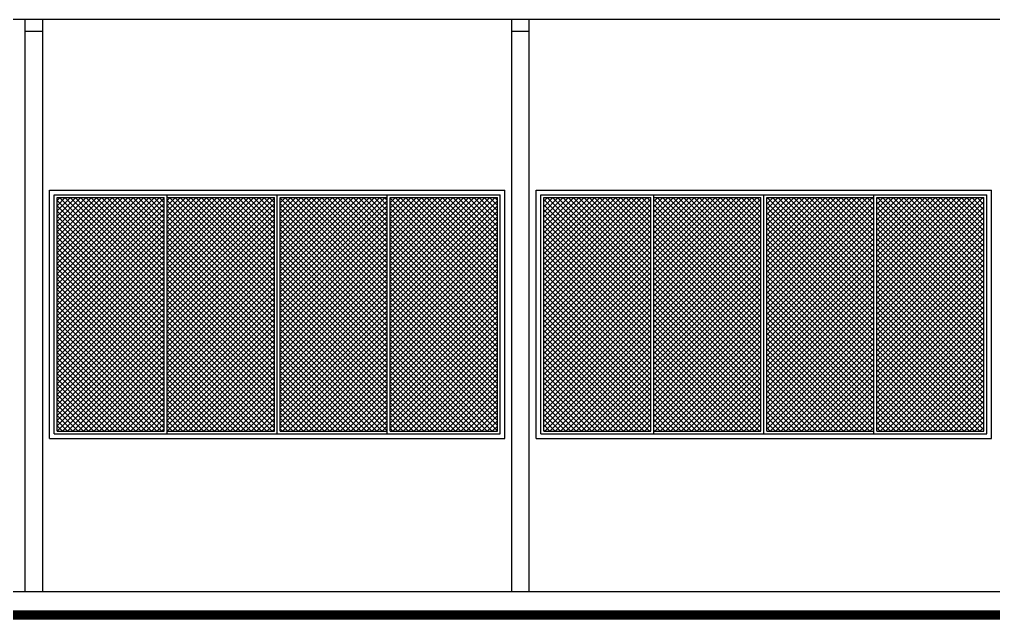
# Model space of a CAD drawing. Extents: x 5924 to 15219, y 2637 to 8140.
# Drawn here: x 10419 to 11253, y 6850 to 7364 of the extents above; entities that cross this region are included whole.
import ezdxf

# ---------------------------------------------------------------- set-up
doc = ezdxf.new("R2010")
doc.units = 0
doc.header["$LTSCALE"] = 35
for name, color, linetype in [('ESPECARQ', 2, 'CONTINUOUS'), ('ESTRUT', 12, 'CONTINUOUS'), ('HACHURA', 13, 'CONTINUOUS'), ('LINVISTA', 13, 'CONTINUOUS')]:
    doc.layers.add(name, color=color, linetype=linetype)

msp = doc.modelspace()

# ---------------------------------------------------------------- hatches: boundary and pattern name
at = {"layer": 'HACHURA'}
h = msp.add_hatch(dxfattribs=at)
h.set_pattern_fill('ANSI37', color=256, style=0)
h.paths.add_polyline_path([(10542.537, 7211.358), (10450.787, 7211.358), (10450.787, 7011.358), (10542.537, 7011.358)])
h.paths.add_polyline_path([(10636.787, 7211.358), (10545.037, 7211.358), (10545.037, 7011.358), (10636.787, 7011.358)])
h.paths.add_polyline_path([(10733.537, 7211.358), (10641.787, 7211.358), (10641.787, 7011.358), (10733.537, 7011.358)])
h.paths.add_polyline_path([(10827.787, 7211.358), (10736.037, 7211.358), (10736.037, 7011.358), (10827.787, 7011.358)])
h.paths.add_polyline_path([(10959.237, 7211.358), (10867.487, 7211.358), (10867.487, 7011.358), (10959.237, 7011.358)])
h.paths.add_polyline_path([(11053.487, 7211.358), (10961.737, 7211.358), (10961.737, 7011.358), (11053.487, 7011.358)])
h.paths.add_polyline_path([(11150.237, 7211.358), (11058.487, 7211.358), (11058.487, 7011.358), (11150.237, 7011.358)])
h.paths.add_polyline_path([(11244.487, 7211.358), (11152.737, 7211.358), (11152.737, 7011.358), (11244.487, 7011.358)])

# ---------------------------------------------------------------- linework, layer by layer
at = {"layer": 'ESPECARQ'}
for p, q in [((10444.287, 7217.858), (10834.287, 7217.858)), ((10444.287, 7004.858), (10444.287, 7217.858)), ((10834.287, 7004.858), (10834.287, 7217.858)), ((10860.987, 7217.858), (11250.987, 7217.858)), ((10860.987, 7004.858), (10860.987, 7217.858)), ((11250.987, 7004.858), (11250.987, 7217.858)), ((10448.287, 7008.858), (10448.287, 7213.858)), ((10448.287, 7213.858), (10830.287, 7213.858)), ((10450.787, 7211.358), (10542.537, 7211.358)), ((10450.787, 7011.358), (10450.787, 7211.358)), ((10542.537, 7011.358), (10542.537, 7211.358)), ((10545.037, 7008.858), (10545.037, 7213.858)), ((10545.037, 7211.358), (10636.787, 7211.358)), ((10636.787, 7011.358), (10636.787, 7211.358)), ((10639.287, 7008.858), (10639.287, 7213.858)), ((10641.787, 7211.358), (10733.537, 7211.358)), ((10641.787, 7011.358), (10641.787, 7211.358)), ((10733.537, 7008.858), (10733.537, 7213.858)), ((10736.037, 7211.358), (10827.787, 7211.358)), ((10736.037, 7011.358), (10736.037, 7211.358)), ((10827.787, 7011.358), (10827.787, 7211.358)), ((10830.287, 7008.858), (10830.287, 7213.858)), ((10864.987, 7008.858), (10864.987, 7213.858)), ((10864.987, 7213.858), (11246.987, 7213.858)), ((10867.487, 7211.358), (10959.237, 7211.358)), ((10867.487, 7011.358), (10867.487, 7211.358)), ((10959.237, 7011.358), (10959.237, 7211.358)), ((10961.737, 7008.858), (10961.737, 7213.858)), ((10961.737, 7211.358), (11053.487, 7211.358)), ((11053.487, 7011.358), (11053.487, 7211.358)), ((11055.987, 7008.858), (11055.987, 7213.858)), ((11058.487, 7211.358), (11150.237, 7211.358)), ((11058.487, 7011.358), (11058.487, 7211.358)), ((11150.237, 7008.858), (11150.237, 7213.858)), ((11152.737, 7211.358), (11244.487, 7211.358)), ((11152.737, 7011.358), (11152.737, 7211.358)), ((11244.487, 7011.358), (11244.487, 7211.358)), ((11246.987, 7008.858), (11246.987, 7213.858)), ((10448.287, 7008.858), (10830.287, 7008.858)), ((10450.787, 7011.358), (10542.537, 7011.358)), ((10545.037, 7011.358), (10636.787, 7011.358)), ((10641.787, 7011.358), (10733.537, 7011.358)), ((10736.037, 7011.358), (10827.787, 7011.358)), ((10864.987, 7008.858), (11246.987, 7008.858)), ((10867.487, 7011.358), (10959.237, 7011.358)), ((10961.737, 7011.358), (11053.487, 7011.358)), ((11058.487, 7011.358), (11150.237, 7011.358)), ((11152.737, 7011.358), (11244.487, 7011.358)), ((10444.287, 7004.858), (10834.287, 7004.858)), ((10860.987, 7004.858), (11250.987, 7004.858))]:
    msp.add_line(p, q, dxfattribs=at)
at = {"layer": 'ESTRUT'}
for p, q in [((10423.439, 6873.858), (10423.439, 7364.056)), ((10438.439, 6873.858), (10438.439, 7364.056)), ((10840.139, 6873.858), (10840.139, 7364.056)), ((10855.139, 6873.858), (10855.139, 7364.056)), ((10438.439, 7353.858), (10423.439, 7353.858)), ((10855.139, 7353.858), (10840.139, 7353.858)), ((7089.693, 6873.858), (11271.839, 6873.858))]:
    msp.add_line(p, q, dxfattribs=at)
at = {"layer": 'ESTRUT', "const_width": 8}
msp.add_lwpolyline([(6389.693, 6853.858), (12216.59, 6853.858)], dxfattribs=at)
at = {"layer": 'LINVISTA'}
msp.add_line((11371.839, 7364.056), (7607.465, 7364.056), dxfattribs=at)

doc.saveas('drawing.dxf')
